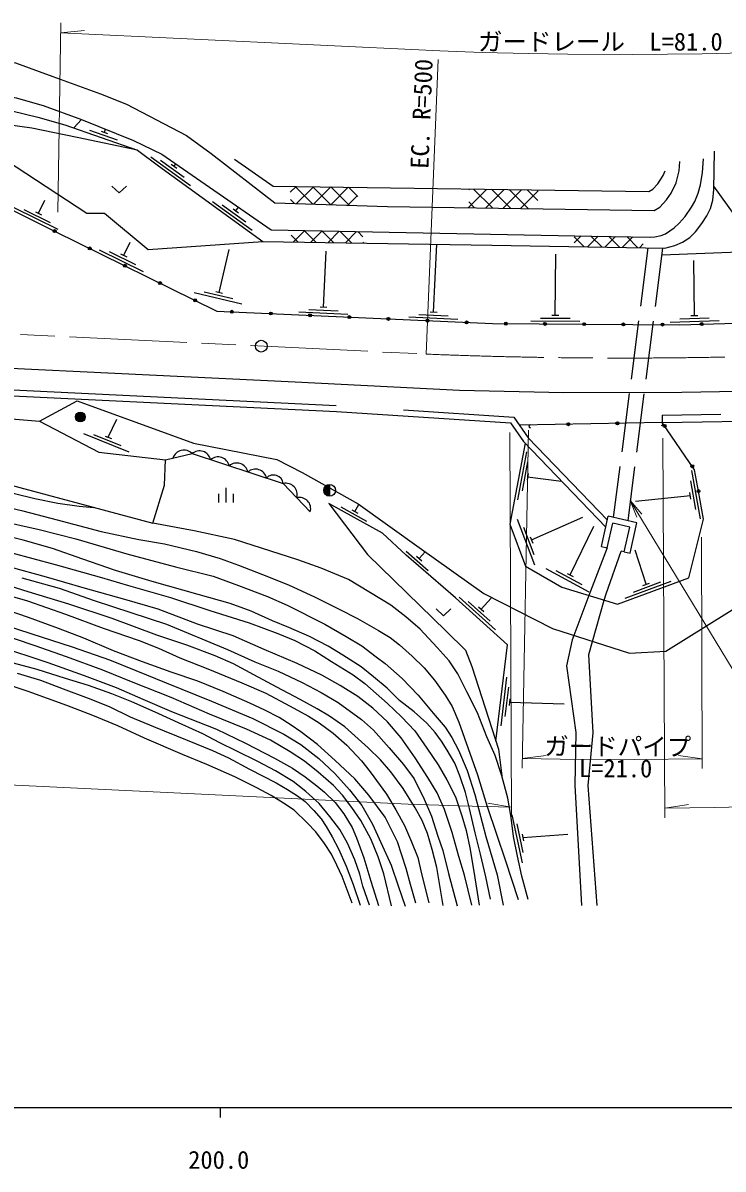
# Model space of a CAD drawing. Units: millimetres at full size, sheet at 1:1000; details may follow other scales. Extents: x 40000 to 680000, y 20000 to 380000.
# Drawn here: x 247852 to 319337, y 198715 to 315806 of the extents above; entities that cross this region are included whole.
import ezdxf
from ezdxf.enums import TextEntityAlignment as Align

# ---------------------------------------------------------------- set-up
doc = ezdxf.new("R2010")
doc.units = ezdxf.units.MM
doc.header["$LTSCALE"] = 1000
doc.linetypes.add('CHAIN', pattern=[18.5, 12, -1.5, 3.5, -1.5])
doc.linetypes.add('DASHED', pattern=[7.5, 6, -1.5])
for name, color, linetype, lineweight in [('M-BGD', 7, 'Continuous', 25), ('M-BMK', 2, 'CHAIN', 13), ('M-BMK-SRVR', 3, 'Continuous', 25), ('M-STR-HTXT', 7, 'Continuous', 13), ('M-TTL-BAND', 7, 'Continuous', 25)]:
    doc.layers.add(name, color=color, linetype=linetype, lineweight=lineweight)
doc.styles.add('ＭＳ ゴシック', font='')
doc.styles.get('ＭＳ ゴシック').set_extended_font_data('MS Gothic')

# ---------------------------------------------------------------- blocks, each defined once
blk = doc.blocks.new('open_arrow')
at = {"color": 0, "linetype": 'Continuous', "lineweight": -2}
blk.add_lwpolyline([(7.5, 1.25), (0, 0), (7.5, -1.25)], dxfattribs=at)

msp = doc.modelspace()

# ---------------------------------------------------------------- hatches: boundary and pattern name
at = {"layer": 'M-BGD'}
for points in [[(250956, 294609, -0.41421), (251157, 294677, -0.41421), (251225, 294476, -1)], [(254543, 292839, -0.41421), (254744, 292907, -0.41421), (254812, 292706, -1)], [(258130, 291069, -0.41421), (258331, 291137, -0.41421), (258399, 290936, -1)], [(261717, 289298, -0.41421), (261918, 289367, -0.41421), (261986, 289166, -1)], [(265304, 287528, -0.41421), (265505, 287596, -0.41421), (265573, 287395, -1)], [(269033, 286308, -1), (269332, 286294, -1)], [(273028, 286125, -1), (273328, 286112, -1)], [(277024, 285943, -1), (277324, 285930, -1)], [(281020, 285761, -1), (281320, 285747, -1)], [(285016, 285579, -1), (285316, 285565, -1)], [(289012, 285397, -1), (289312, 285383, -1)], [(293008, 285214, -1), (293307, 285201, -1)], [(297005, 285081, -0.41421), (297156, 285230, -0.41421), (297305, 285079, -1)], [(301005, 285057, -0.41421), (301156, 285206, -0.41421), (301305, 285056, -1)], [(305005, 285034, -0.41421), (305156, 285183, -0.41421), (305305, 285032, -1)], [(309005, 285010, -0.41421), (309156, 285160, -0.41421), (309305, 285009, -1)], [(313005, 284987, -0.41421), (313155, 285136, -0.41421), (313305, 284985, -1)], [(317004, 285037, -0.41421), (317149, 285191, -0.41421), (317304, 285046, -1)], [(253214, 275555, -1), (254214, 275555, -1)], [(303693, 274809, -1), (303393, 274804, -1)], [(308692, 274901, -1), (308392, 274895, -1)], [(313447, 274517, -1), (313277, 274765, -1)], [(316278, 270396, -1), (316108, 270643, -1)], [(279162, 268653), (279162, 267453, -1)], [(316913, 267859, -1), (316743, 268106, -1)]]:
    msp.add_hatch(color=256, dxfattribs=at).paths.add_polyline_path(points)

# ---------------------------------------------------------------- linework, layer by layer
for p, q in [((253045, 305091), (253841, 305944)), ((254653, 304847), (257486, 303857)), ((255838, 304751), (256499, 304520)), ((256168, 304635), (256294, 304944)), ((260906, 302142), (264955, 299208)), ((261892, 301798), (264322, 300038)), ((262999, 301366), (263566, 300955)), ((263283, 301161), (263457, 301401)), ((275750, 299099), (275153, 298502)), ((275636, 299101), (277443, 297293)), ((277520, 299073), (275791, 297343)), ((277459, 299074), (279296, 297237)), ((279290, 299047), (277534, 297290)), ((281060, 299021), (279277, 297237)), ((279281, 299047), (281148, 297181)), ((281104, 299020), (282041, 298084)), ((295220, 298813), (293355, 296947)), ((293450, 298839), (293382, 298770)), ((293864, 298833), (295798, 296899)), ((296990, 298787), (295113, 296909)), ((295687, 298806), (297622, 296871)), ((298760, 298760), (296883, 296883)), ((297510, 298779), (299445, 296844)), ((300445, 298649), (298652, 296856)), ((299333, 298752), (300430, 297655)), ((323126, 292507), (318408, 299132)), ((249434, 296364), (250098, 297709)), ((267210, 297574), (271259, 294641)), ((275166, 297774), (275591, 297349)), ((282027, 298192), (281020, 297184)), ((293364, 297537), (293974, 296927)), ((246926, 296933), (251410, 294720)), ((247956, 296759), (250646, 295431)), ((249120, 296519), (249748, 296209)), ((268196, 297231), (270625, 295470)), ((269303, 296799), (269870, 296388)), ((269587, 296593), (269860, 296971)), ((275229, 294119), (275922, 293426)), ((276629, 294590), (275473, 293433)), ((276553, 294591), (277748, 293396)), ((278392, 294556), (277240, 293404)), ((278384, 294556), (279574, 293366)), ((280154, 294523), (279007, 293375)), ((280215, 294522), (281400, 293336)), ((281917, 294489), (280774, 293346)), ((282045, 294487), (282564, 293969)), ((304832, 294055), (304118, 293342)), ((304129, 293956), (305152, 292933)), ((306595, 294023), (305500, 292927)), ((305845, 294036), (306980, 292901)), ((308360, 293991), (307264, 292896)), ((307674, 294003), (308809, 292868)), ((310124, 293959), (309029, 292864)), ((309503, 293971), (310638, 292835)), ((258138, 292068), (258802, 293414)), ((282635, 293411), (282541, 293318)), ((289785, 286262), (290101, 293194)), ((311183, 293222), (310793, 292833)), ((255631, 292637), (260114, 290424)), ((256660, 292463), (259350, 291136)), ((257824, 292223), (258452, 291914)), ((267894, 288275), (268917, 292643)), ((278548, 286775), (278808, 292475)), ((302211, 285950), (302248, 292191)), ((316409, 285920), (316366, 291550)), ((265323, 288262), (270191, 287121)), ((266365, 288326), (269286, 287641)), ((267553, 288355), (268235, 288196)), ((276023, 286289), (281018, 286061)), ((277036, 286543), (280033, 286407)), ((278198, 286791), (278897, 286759)), ((287260, 285777), (292255, 285549)), ((288273, 286031), (291269, 285894)), ((289435, 286278), (290134, 286246)), ((301861, 285952), (302561, 285948)), ((316059, 285910), (316759, 285930)), ((299708, 285365), (304708, 285336)), ((300709, 285659), (303709, 285641)), ((313927, 285248), (318925, 285393)), ((314918, 285577), (317917, 285664)), ((256565, 273475), (257423, 275340)), ((313116, 275732), (313130, 274982)), ((254021, 273846), (258664, 271990)), ((255061, 273753), (257847, 272639)), ((256240, 273605), (256890, 273345)), ((299260, 271990), (298333, 267076)), ((299369, 270951), (298813, 268003)), ((299451, 269766), (299321, 269078)), ((299386, 269422), (302832, 269004)), ((317031, 265152), (316149, 270073)), ((268596, 266804), (268596, 268304)), ((279162, 268653), (279162, 267453)), ((316559, 266083), (316030, 269036)), ((267846, 266804), (267846, 267704)), ((269346, 266804), (269346, 267704)), ((315999, 267506), (310395, 266931)), ((316061, 267162), (315938, 267851)), ((280298, 266373), (282922, 264920)), ((281449, 266078), (282062, 265739)), ((281755, 265909), (282149, 266619)), ((298328, 265118), (300098, 260442)), ((299774, 262993), (305016, 265300)), ((306912, 262316), (307614, 265405)), ((307497, 262183), (308066, 264687)), ((310542, 264739), (307614, 265405)), ((309824, 264287), (308066, 264687)), ((309839, 261650), (310542, 264739)), ((298963, 264289), (300024, 261484)), ((303725, 259409), (306146, 264393)), ((309254, 261783), (309824, 264287)), ((299650, 263320), (299898, 262665)), ((306912, 262316), (307497, 262183)), ((286983, 261848), (289242, 259874)), ((288046, 261317), (288573, 260856)), ((288309, 261087), (288919, 261784)), ((307497, 262183), (305648, 257321)), ((309254, 261783), (308946, 261853)), ((309254, 261783), (309839, 261650)), ((311485, 258460), (310357, 261945)), ((301240, 260070), (305638, 257692)), ((302262, 259859), (304901, 258432)), ((303417, 259575), (304032, 259243)), ((309346, 257033), (314038, 258760)), ((310181, 257660), (312996, 258696)), ((311156, 258339), (311813, 258580)), ((292381, 257127), (296106, 253792)), ((293326, 256683), (295561, 254682)), ((294644, 255906), (295644, 257024)), ((294383, 256140), (294905, 255673)), ((297236, 248972), (296633, 244009)), ((297413, 247943), (297052, 244965)), ((297572, 246766), (297488, 246071)), ((297530, 246418), (303123, 246237)), ((297776, 234898), (298810, 230006)), ((298277, 233982), (298897, 231047)), ((298808, 232919), (298953, 232234)), ((298880, 232576), (303496, 232937))]:
    msp.add_line(p, q, dxfattribs=at)
at = {"layer": 'M-BGD', "linetype": 'DASHED'}
for p, q in [((311660, 292817), (308128, 265288)), ((313169, 292790), (309597, 264954)), ((305648, 257321), (304095, 253240)), ((306007, 252625), (307210, 256845))]:
    msp.add_line(p, q, dxfattribs=at)
at = {"layer": 'M-BGD'}
for points in [[(113613, 310359), (116831, 309231), (132319, 309061), (140932, 309149), (164633, 310438), (188904, 311447), (235035, 311796), (247087, 311717), (250902, 310340), (255771, 308550), (258431, 307522), (264545, 304319), (267070, 302483), (273564, 297411), (285090, 297061), (312307, 296649), (312897, 296984), (313564, 297732), (314034, 298430), (314550, 299479), (314855, 300681), (314922, 301656)], [(174871, 307895), (190038, 308687), (216128, 308659), (245178, 308554), (247154, 308156), (249903, 307385), (253841, 305944), (259154, 303780), (262023, 302393), (273208, 294654), (305927, 294035), (311884, 293928), (312358, 293957), (313019, 294095), (313445, 294266), (314346, 294861), (314856, 295362), (315457, 296033), (316126, 296971), (316443, 297559), (316796, 298401), (317042, 299275), (317237, 300515), (317339, 301914)], [(113002, 305261), (133146, 304915), (138984, 304653), (169234, 306508), (181172, 307145), (189235, 307465), (214706, 307468), (238740, 307474), (243801, 307285), (245077, 307116), (246712, 306839), (249362, 306177), (252143, 305406), (259538, 302822), (261705, 301193), (272344, 293484)], [(238740, 307474), (243677, 298202), (251091, 294543)], [(259538, 302822), (253398, 304106), (248774, 305041), (246087, 305433), (243127, 305433), (245042, 302453), (254368, 296381), (256173, 296381), (260628, 292644), (272344, 293484)], [(272344, 293484), (295737, 293102), (313386, 292786), (314422, 293061), (315194, 293402), (315954, 293892), (316511, 294467), (317173, 295308), (317680, 296088), (318040, 296854), (318279, 297693), (318403, 298800), (318458, 302714)], [(269459, 301871), (273415, 299133), (311747, 298569), (312164, 298817), (312686, 299364), (313208, 300205), (313428, 300689)], [(71943, 300228), (76542, 298881), (90546, 287858), (109523, 287021), (116983, 286583), (131577, 284901), (142846, 281070), (167720, 281447), (184824, 280668), (207025, 279596), (239755, 278059), (279862, 276112), (297649, 274967), (298958, 273030), (307362, 264295)], [(72118, 300802), (76822, 299424), (90765, 288449), (109554, 287621), (117035, 287181), (131709, 285489), (142941, 281671), (167729, 282047), (184852, 281267), (207054, 280196), (239784, 278658), (279820, 276714)], [(256922, 299131), (257672, 298431), (258422, 299131)], [(251091, 294543), (267649, 286371), (295779, 285088), (314883, 284976), (334598, 285545), (337839, 286543)], [(313128, 274982), (325339, 275182), (339653, 276129), (355638, 277566), (373430, 279293), (393215, 282017), (404412, 283578), (411345, 284341), (418739, 284341), (438519, 285760), (452162, 290306), (468654, 292710), (474318, 293096), (489763, 293873), (494590, 293931), (501037, 293545), (508984, 292619), (519978, 290981), (531470, 288772), (536052, 288409), (539512, 288308), (543392, 288420), (545376, 288430), (549821, 288036)], [(169300, 284128), (190947, 283131), (227459, 281445), (275646, 279124), (292415, 278289), (303066, 278056), (315141, 278083), (328617, 278336), (339578, 279139), (351505, 280017), (363306, 281023), (375394, 282457), (399857, 285698), (406609, 286559), (410592, 287005), (414395, 287147), (426661, 287639), (437688, 288350), (438944, 288583), (451855, 293065)], [(313083, 292120), (324483, 292559), (329167, 292217), (337882, 289439), (347316, 291774), (353621, 293123)], [(171106, 279963), (192613, 278680), (223507, 276875), (244618, 275526), (249552, 275129), (253378, 277212), (265261, 272870), (273769, 271209), (276363, 269870), (282077, 266670), (288294, 262230), (294920, 257499), (301912, 253943), (309768, 251414), (313509, 251620), (322077, 256966)], [(179127, 275554), (190222, 275499), (198428, 274161), (200000, 273205), (204993, 271004), (225194, 274755), (239471, 272313), (244214, 269243), (261127, 264698)], [(286693, 276273), (297982, 275547), (299427, 273409), (307521, 264995)], [(249552, 275129), (255610, 271967), (262403, 271180)], [(316828, 267982), (316437, 270165), (313128, 274982), (298544, 274715)], [(215551, 272965), (218366, 272782), (221389, 272480), (227021, 271595), (230641, 271149), (235163, 270393), (240036, 269412), (245008, 268206), (249052, 267222), (251405, 266746), (253586, 266444), (255098, 266318)], [(299119, 272863), (297561, 264602), (299181, 260321), (302865, 258168), (308574, 256429), (315842, 259104), (317344, 265110), (316828, 267982)], [(262403, 271180), (265116, 271802), (274431, 268747), (277193, 265854)], [(261127, 264698), (262307, 268573), (262403, 271180)], [(245084, 266623), (247858, 265966), (251334, 265047), (255846, 263849), (259677, 263047), (262300, 262583), (265574, 261820), (267994, 261084), (269860, 260405), (272318, 259472), (274950, 258405), (277698, 257145), (280142, 255921), (282010, 254972), (284149, 253747), (285343, 253006), (286296, 252264), (287607, 251116), (288822, 249911), (289890, 248672), (290961, 247142), (291669, 245976), (292350, 244378), (294276, 238999), (295202, 235863), (296231, 232816), (297079, 230315), (298430, 226244)], [(279091, 266698), (283020, 261517), (291054, 253653), (293049, 251736), (293688, 250073), (296404, 241611), (296765, 238901)], [(296140, 242434), (297337, 252288), (292003, 257063), (286993, 261441), (284561, 263670), (279091, 266698)], [(245230, 265009), (249521, 264049), (253259, 263088), (258451, 261582), (263443, 260255), (267274, 259274), (269878, 258344), (272824, 257225), (274829, 256340), (278692, 254381), (280868, 253111), (282446, 252157), (283933, 251054), (284829, 250359), (286567, 248849), (288218, 247129), (289747, 245278), (290955, 243870), (291649, 242802), (292336, 241516), (293196, 239448), (293978, 236972), (295099, 232698), (296263, 228778), (296897, 225661)], [(299426, 226268), (298804, 228630), (298364, 230666), (297934, 232703), (297691, 234629), (297368, 236614), (296765, 238901), (296060, 240980), (295213, 242871), (294249, 245327), (293171, 247484), (292251, 249323), (291365, 250630), (290146, 252008), (288410, 253883), (286944, 255145), (285418, 256315), (281104, 258943), (278291, 260096), (275922, 260961), (269447, 263017), (265351, 263923), (261127, 264698)], [(295586, 226277), (295100, 228586), (294570, 230889), (294031, 233079), (293457, 235539), (293032, 237171), (292475, 238885), (291937, 240195), (291155, 241517), (290599, 242428), (289956, 243331), (289078, 244262), (287785, 245442), (286306, 246591), (285028, 247852), (283657, 249006), (282387, 250032), (280520, 251221), (279015, 252152), (277096, 253124), (275001, 254046), (273325, 254723), (271143, 255697), (269025, 256495), (265757, 257408), (261039, 258746), (257294, 259849), (253966, 261015), (250863, 262100), (247873, 262978), (244452, 263811)], [(246589, 261709), (251133, 260484), (255886, 259137), (258625, 258337), (262934, 257095), (266922, 255792), (270962, 254523), (273864, 253437), (275618, 252716), (277652, 251664), (279347, 250569), (281563, 249213), (282753, 248336), (285072, 246278), (286497, 244923), (287852, 243489), (289104, 241716), (290259, 240013), (291145, 238466), (292023, 236729), (292649, 234808), (293092, 233304), (293483, 231549), (293882, 229108), (294429, 225671)], [(307210, 256845), (307395, 257493), (308946, 261853)], [(293700, 225688), (292953, 228743), (292354, 230638), (291693, 233114), (290911, 235460), (290147, 237138), (289191, 238702), (287905, 240735), (286472, 242760), (285090, 244402), (283579, 245791), (282030, 246982), (280259, 248119), (278355, 249188), (275835, 250371), (272491, 251804), (269311, 253176), (265686, 254376), (261646, 255930), (258257, 256887), (254009, 258111), (250264, 259171), (246536, 260222)], [(290756, 225653), (290104, 229533), (289644, 231377), (289172, 232984), (288598, 234333), (287910, 235630), (286683, 237605), (285431, 239293), (284370, 240510), (283099, 241746), (281752, 242971), (280723, 243904), (279140, 244973), (277895, 245748), (276147, 246687), (273772, 247940), (271422, 249202), (269351, 250315), (267489, 251134), (264582, 252248), (261519, 253275), (256952, 254971), (252549, 256424), (248398, 257676), (244578, 258886)], [(247745, 259119), (251553, 258049), (255122, 256817), (258874, 255574), (262515, 254392), (268755, 251803), (271529, 250542), (273899, 249596), (276358, 248440), (278303, 247416), (280024, 246381), (282407, 244650), (283657, 243565), (285256, 241758), (286715, 240037), (287801, 238587), (288826, 236494), (289574, 234755), (290225, 232740), (290738, 231254), (291294, 228916), (292197, 225610)], [(244605, 257807), (248320, 256754), (252192, 255389), (256029, 253961), (259718, 252709), (261683, 251935), (263860, 250934), (266714, 249803), (270186, 248376), (272666, 247323), (275068, 246044), (277026, 244999), (278095, 244295), (279531, 243260), (280931, 242034), (282428, 240406), (283315, 239302), (284960, 237003), (285925, 235430), (286804, 233828), (287518, 232149), (288188, 230539), (288553, 228877), (289310, 225930)], [(287965, 225883), (287436, 227790), (286973, 229414), (286085, 232160), (284835, 234661), (283177, 236924), (281745, 238566), (279715, 240440), (277911, 242103), (276213, 243387), (275255, 244081), (274024, 244855), (272555, 245589), (271011, 246318), (268300, 247495), (265696, 248545), (262982, 249483), (260051, 250524), (257108, 251674), (254059, 252946), (251490, 253952), (248414, 255049), (245207, 256170)], [(290029, 255949), (290779, 255249), (291529, 255949)], [(244243, 254854), (248759, 253395), (252868, 252078), (256693, 250727), (259377, 249651), (262487, 248404), (267100, 246504), (271323, 244746), (274477, 243156), (276216, 242106), (278053, 240656), (279714, 239119), (281188, 237452), (282443, 235860), (283538, 233954), (284378, 232071), (285438, 229764), (286181, 227661), (286887, 225588)], [(285483, 225597), (284715, 228888), (284122, 230605), (283371, 232468), (282338, 234316), (281445, 235641), (280466, 236929), (279564, 237910), (277992, 239252), (276614, 240400), (275146, 241338), (273124, 242521), (270677, 243653), (266895, 245199), (262991, 246877), (259112, 248432), (256003, 249686), (252311, 251037), (249103, 252186), (244757, 253617)], [(304095, 253240), (303921, 252781), (303364, 250130), (304302, 243332), (304204, 237950), (304897, 225642)], [(245207, 252167), (250378, 250453), (254088, 249154), (257374, 247899), (260102, 246717), (263037, 245470), (267604, 243642), (270590, 242211), (273550, 240699), (275368, 239667), (276659, 238791), (277860, 237856), (278628, 237220), (279731, 236161), (280615, 234995), (281480, 233617), (281896, 232546), (282673, 230506), (283371, 228139), (284157, 225632)], [(306470, 225642), (305574, 237891), (306072, 243279), (305627, 251291), (306007, 252625)], [(283239, 225665), (282560, 227629), (282235, 228830), (281753, 230318), (281004, 232014), (280203, 233402), (279193, 234749), (278096, 236050), (276748, 237291), (275429, 238300), (273630, 239391), (271824, 240338), (269635, 241446), (267967, 242274), (266230, 243164), (264107, 244124), (261354, 245385), (258965, 246434), (256915, 247280), (254548, 248125), (252210, 248836), (249292, 249735), (245325, 250820)], [(281456, 225872), (280460, 228591), (279900, 229746), (279349, 230885), (278638, 231978), (277748, 233154), (276877, 234078), (275550, 235377), (274457, 236097), (273202, 236890), (271718, 237672), (269484, 238802), (266630, 240055), (264138, 241079), (260269, 242724), (257529, 244005), (254993, 245056), (252344, 246078), (248385, 247511), (244674, 248721)], [(247271, 249379), (249647, 248649), (251958, 247770), (254496, 246834), (256647, 245981), (258791, 244931), (261185, 243934), (264610, 242538), (267199, 241479), (268834, 240715), (270996, 239586), (273692, 238170), (274874, 237486), (275887, 236855), (276661, 236269), (277543, 235360), (278316, 234498), (278814, 233707), (279436, 232650), (280068, 231447), (280869, 229668), (281554, 227773), (282283, 225667)]]:
    msp.add_lwpolyline(points, dxfattribs=at)
at = {"layer": 'M-BGD', "linetype": 'DASHED'}
msp.add_lwpolyline([(313116, 275732), (325308, 275931), (339595, 276877), (344358, 277305)], dxfattribs=at)
at = {"layer": 'M-BGD'}
for centre, radius in [((251091, 294543), 150), ((254678, 292772), 150), ((258265, 291002), 150), ((261852, 289232), 150), ((265439, 287462), 150), ((269182, 286301), 150), ((273178, 286119), 150), ((277174, 285936), 150), ((281170, 285754), 150), ((285166, 285572), 150), ((289162, 285390), 150), ((293158, 285208), 150), ((297155, 285080), 150), ((301155, 285056), 150), ((305155, 285033), 150), ((309155, 285010), 150), ((313155, 284986), 150), ((317154, 285041), 150), ((253714, 275555), 500), ((303543, 274806), 150), ((308542, 274898), 150), ((313362, 274641), 150), ((316193, 270520), 150), ((279162, 268053), 600), ((316828, 267982), 150)]:
    msp.add_circle(centre, radius, dxfattribs=at)
for centre, radius, start, end in [((299662, 274585), 150, 91.04762, 271.04762), ((313050, 274830), 150, 270, 90), ((264273, 271005), 1160, 43.39995, 162.42957), ((265883, 270931), 1160, 12.32827, 131.35789), ((267784, 270308), 1160, 12.32827, 131.35789), ((269684, 269685), 1160, 12.32827, 131.35789), ((271584, 269062), 1160, 12.32827, 131.35789), ((273442, 268625), 997, 7.08119, 136.60497), ((274696, 267618), 1160, 344.15311, 103.18273), ((276077, 266171), 1160, 344.15311, 103.18273)]:
    msp.add_arc(centre, radius, start, end, dxfattribs=at)
at = {"layer": 'M-BMK'}
msp.add_line((178690, 287287), (289038, 281972), dxfattribs=at)
msp.add_arc((309183, 781566), 500000, 267.6909, 277.41652, dxfattribs=at)
at = {"layer": 'M-BMK-SRVR'}
msp.add_circle((272186, 282783), 600, dxfattribs=at)
at = {"layer": 'M-STR-HTXT'}
for p, q in [((251426, 296464), (251724, 315806)), ((251708, 314806), (254153, 315030)), ((289038, 281972), (290251, 312071)), ((298815, 239667), (299472, 274206)), ((297563, 273970), (297748, 234685)), ((313402, 234594), (313178, 273388)), ((317152, 263268), (317210, 239631)), ((298834, 240667), (301271, 240969)), ((317207, 240631), (314773, 240949)), ((297744, 235685), (295322, 236089)), ((313396, 235594), (315824, 235959))]:
    msp.add_line(p, q, dxfattribs=at)
for points in [[(251708, 314806), (290406, 312942), (294752, 312788), (299476, 312666), (303476, 312600), (310135, 312567), (317191, 312634), (324324, 312810), (336281, 313374)], [(309860, 267000), (330874, 232348), (361059, 232348)], [(60288, 262095), (67705, 260083), (103024, 249956), (109068, 248631), (114593, 247507), (121262, 246283), (127462, 245271), (138802, 243741), (149624, 242703), (164730, 241711), (174728, 241359), (177413, 241295), (287191, 236007), (292398, 235823), (297744, 235685)], [(313396, 235594), (318509, 235643), (327087, 235855), (342785, 236595), (354031, 237407), (364602, 238382), (373548, 239371), (379475, 240108), (481004, 253769), (486371, 254057), (490873, 254139), (496601, 254049), (501652, 253768), (509319, 253078), (519599, 251953), (524636, 251321), (544751, 248629)], [(298834, 240667), (302702, 240603), (310297, 240565), (317207, 240631)]]:
    msp.add_lwpolyline(points, dxfattribs=at)
at = {"layer": 'M-TTL-BAND'}
for p, q in [((40000, 205000), (579000, 205000)), ((268000, 205000), (268000, 204000))]:
    msp.add_line(p, q, dxfattribs=at)

# ---------------------------------------------------------------- block references
at = {"layer": 'M-STR-HTXT', "xscale": 240, "yscale": 240, "rotation": 301.2}
msp.add_blockref('open_arrow', (309860, 267000), dxfattribs=at)

# ---------------------------------------------------------------- texts
at = {"layer": 'M-STR-HTXT', "style": 'ＭＳ ゴシック'}
msp.add_text('ガードレール\u3000L=81.0', height=1833, dxfattribs=at).set_placement((306806, 312428), align=Align.BOTTOM_CENTER)
msp.add_text('EC. R=500', height=1833, rotation=87.691, dxfattribs=at).set_placement((290251, 312071), align=Align.BOTTOM_RIGHT)
msp.add_text('ガードパイプ', height=1833, rotation=359.71, dxfattribs=at).set_placement((308574, 240418), align=Align.BOTTOM_CENTER)
msp.add_text('L=21.0', height=1833, rotation=359.71, dxfattribs=at).set_placement((308374, 240575), align=Align.TOP_CENTER)
at = {"layer": 'M-TTL-BAND', "style": 'ＭＳ ゴシック'}
msp.add_text('200.0', height=1833, dxfattribs=at).set_placement((267844, 198195), align=Align.BOTTOM_CENTER)

doc.saveas('drawing.dxf')
